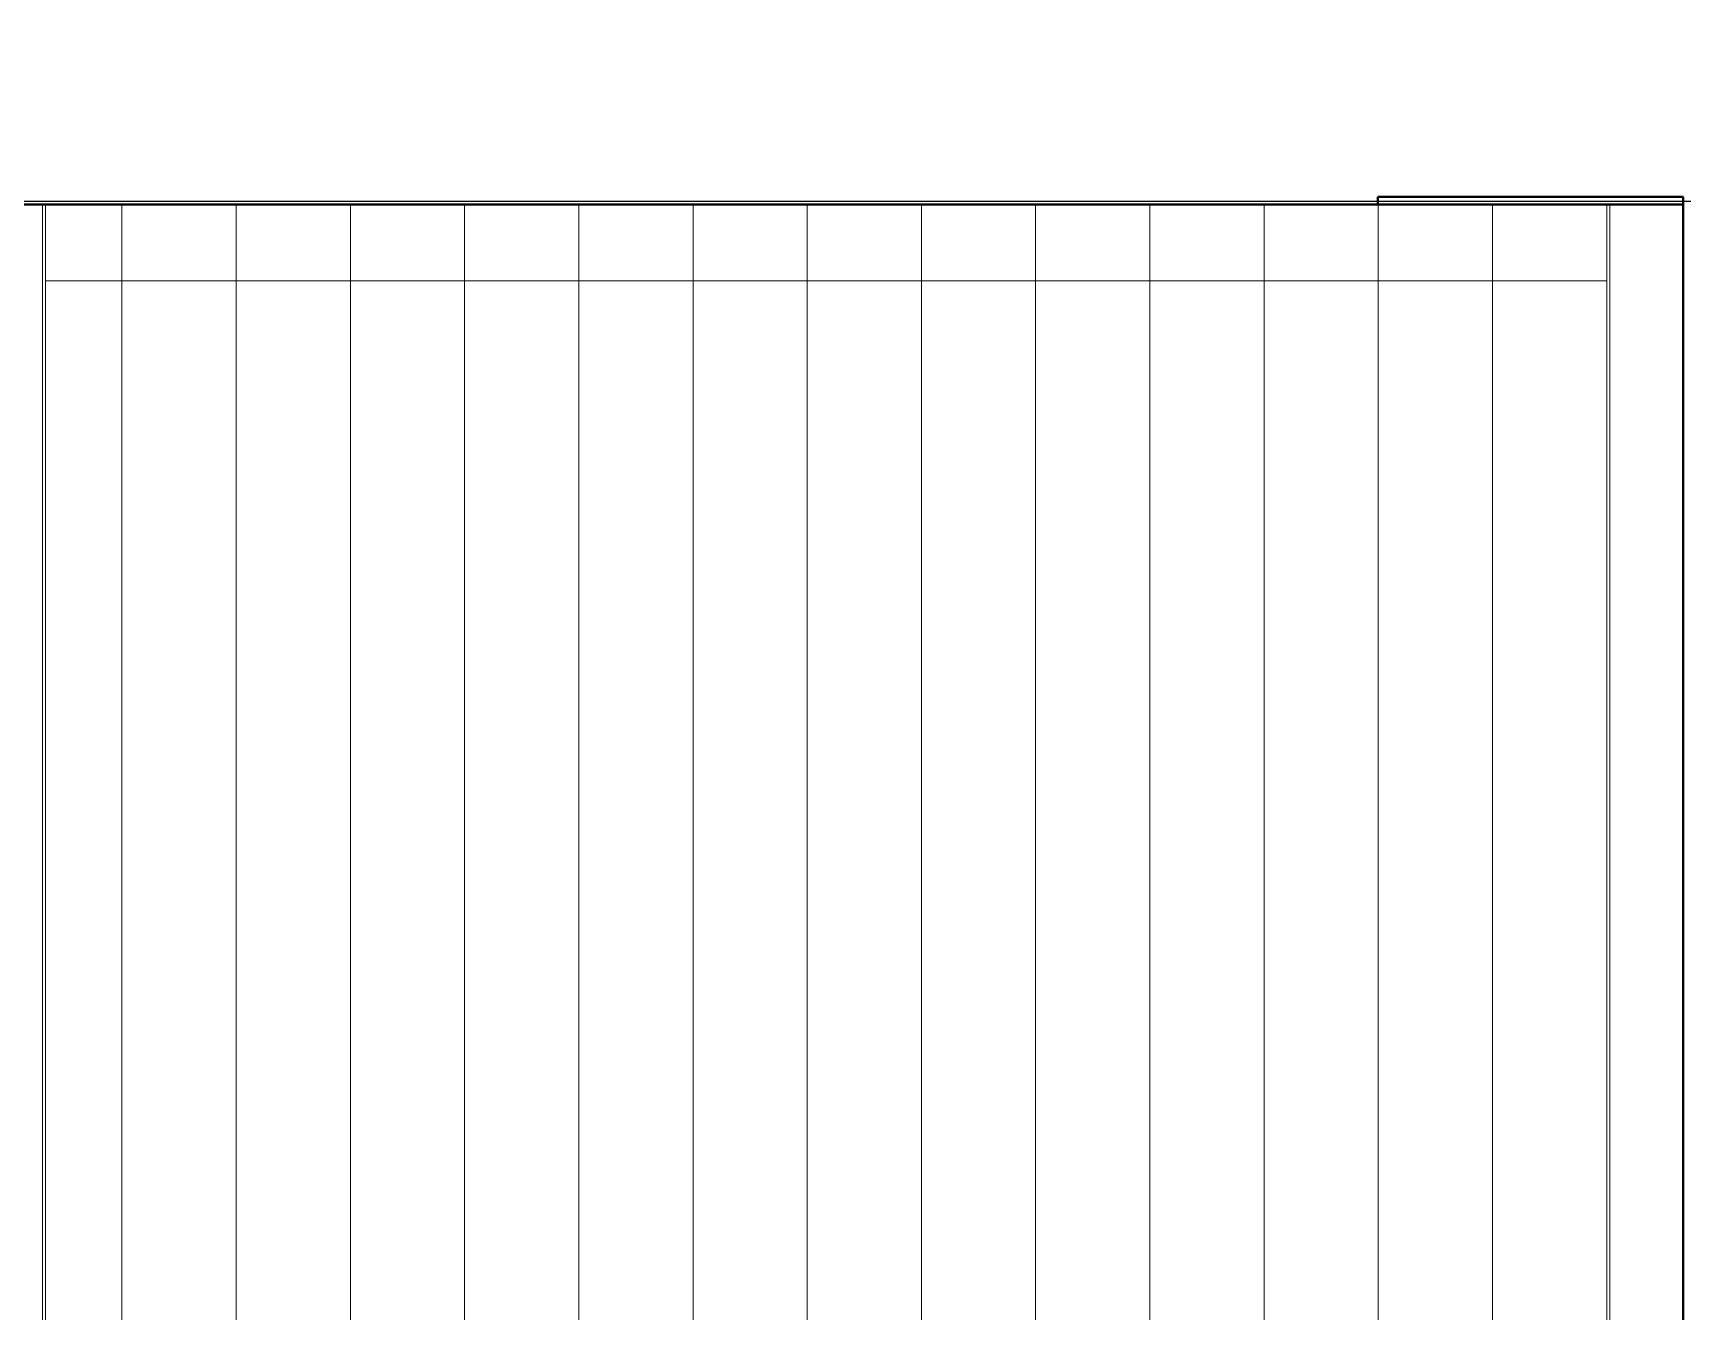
# Model space of a CAD drawing. Header units: millimetres. Extents: x -153298 to 620751, y -313239 to 250031.
# Drawn here: x 10737 to 11819, y -297846 to -297007 of the extents above; entities that cross this region are included whole.
import ezdxf

# ---------------------------------------------------------------- set-up
doc = ezdxf.new("R2010")
doc.units = ezdxf.units.MM
doc.linetypes.add('DPA_Hidden 50', pattern=[3, 2, -1])
for name, color, linetype, lineweight in [('A-DETL-GENF', 7, 'Continuous', 35), ('A-GENM', 7, 'Continuous', 9), ('A-GLAZ-CURT', 7, 'Continuous', 9), ('WALL-E', 7, 'Continuous', 35)]:
    doc.layers.add(name, color=color, linetype=linetype, lineweight=lineweight)

# ---------------------------------------------------------------- blocks, each defined once
blk = doc.blocks.new('DPA_CP_Entrance Louver Grill Vertical Z - Louver Grill Vertical Z-18397856-2140-01 ENTRANCE 1 ELEVATION 2')
at = {"layer": 'A-GLAZ-CURT', "color": 7}
for p, q in [((-13925.4, 113945.1), (-13975.4, 113945.1)), ((-13975.4, 113945.1), (-13925.4, 113945.1)), ((-13925.4, 113945.1), (-13975.4, 113945.1)), ((-13975.4, 113945.1), (-13927.4, 113945.1)), ((-13975.4, 113945.1), (-12852, 113945.1)), ((-13975.4, 113945.1), (-12852, 113945.1)), ((-13927.4, 113945.1), (-13925.4, 113945.1)), ((-13927.4, 105550), (-13927.4, 113945.1)), ((-13927.4, 105550), (-13927.4, 113945.1)), ((-13925.4, 105550), (-13925.4, 113945.1)), ((-13925.4, 113945.1), (-13925.4, 105550)), ((-12852, 113945.1), (-12902, 113945.1)), ((-12902, 113945.1), (-12852, 113945.1)), ((-12902, 113945.1), (-12900, 113945.1)), ((-12852, 113945.1), (-12902, 113945.1)), ((-12902, 105550), (-12902, 113945.1)), ((-12902, 113945.1), (-12902, 105550)), ((-12900, 113945.1), (-12852, 113945.1)), ((-12900, 113945.1), (-12900, 105550)), ((-12900, 113945.1), (-12900, 105550)), ((-12852, 105550), (-12852, 113945.1)), ((-12852, 113945.1), (-12852, 105550)), ((-12852, 113945.1), (-12852, 105550)), ((-12852, 113945.1), (-12852, 105550)), ((-12852, 113895.1), (-12852, 113945.1)), ((-12852, 113945.1), (-12852, 113895.1)), ((-13925.4, 105610), (-13925.4, 113895.1)), ((-12902, 113895.1), (-13925.4, 113895.1)), ((-13925.4, 113895.1), (-12902, 113895.1)), ((-12902, 113895.1), (-12902, 105610))]:
    blk.add_line(p, q, dxfattribs=at)
blk = doc.blocks.new('GM_Louver Grill Vertical Z - Z Profile-V478-2140-01 ENTRANCE 1 ELEVATION 2')
at = {"layer": 'A-GENM', "color": 7}
blk.add_line((-13800.5, 105550), (-13800.5, 113945.1), dxfattribs=at)
blk = doc.blocks.new('CP_Facade_FeaturePanel - FeaturePanel-V482-2140-01 ENTRANCE 1 ELEVATION 2')
at = {"layer": 'A-GLAZ-CURT', "color": 7}
for p, q in [((-12852, 112800), (-12852, 113649.9)), ((-12852, 113649.9), (-12852, 112800)), ((-12852, 113495.5), (-12852, 113590)), ((-12852, 113590), (-12852, 113565)), ((-12852, 113565), (-12852, 113590)), ((-12852, 113590), (-12852, 113495.5)), ((-12852, 113457.1), (-12852, 113577.4)), ((-12852, 113577.4), (-12852, 113457.1)), ((-12852, 113565), (-12852, 113484.7)), ((-12852, 113484.7), (-12852, 113565)), ((-12852, 113307.7), (-12852, 113555)), ((-12852, 113555), (-12852, 113253.8)), ((-12852, 113253.8), (-12852, 113555)), ((-12852, 113555), (-12852, 113307.7)), ((-12852, 113437), (-12852, 113494.5)), ((-12852, 113494.5), (-12852, 113437)), ((-12852, 113484.7), (-12852, 113437)), ((-12852, 113437), (-12852, 113484.7)), ((-12852, 113370.5), (-12852, 113457.1)), ((-12852, 113457.1), (-12852, 113370.5)), ((-12852, 113370.5), (-12852, 113305.7)), ((-12852, 113305.7), (-12852, 113370.5)), ((-12852, 113253.8), (-12852, 113307.7)), ((-12852, 113307.7), (-12852, 113253.8)), ((-12852, 113222.4), (-12852, 112947.7)), ((-12852, 112947.7), (-12852, 113222.4)), ((-12852, 113025), (-12852, 113222.3)), ((-12852, 113222.3), (-12852, 113213.7)), ((-12852, 113213.7), (-12852, 113222.3)), ((-12852, 113222.3), (-12852, 113025)), ((-12852, 113209.5), (-12852, 113222.1)), ((-12852, 113222.1), (-12852, 113209.5))]:
    blk.add_line(p, q, dxfattribs=at)
blk = doc.blocks.new('DPA_CP_Entrance Louver Grill Vertical Z - Louver Grill Vertical Z-V558-2140-01 ENTRANCE 1 ELEVATION 2')
at = {"layer": 'A-GLAZ-CURT', "color": 7}
for p, q in [((-13942, 113945.1), (-13892, 113945.1)), ((-13892, 113945.1), (-13942, 113945.1)), ((-13894, 113945.1), (-13942, 113945.1)), ((-13942, 113945.1), (-13892, 113945.1)), ((-13052, 113945.1), (-13942, 113945.1)), ((-13052, 113945.1), (-13942, 113945.1)), ((-13892, 113945.1), (-13894, 113945.1))]:
    blk.add_line(p, q, dxfattribs=at)
blk = doc.blocks.new('DPA_AN_Callout - DPA_AN_Callout-15497441-2140-01 ENTRANCE 1 ELEVATION 2')
at = {"layer": 'A-DETL-GENF', "color": 7, "linetype": 'DPA_Hidden 50', "lineweight": 50}
blk.add_arc((-12950.9, 113739.9), 500, 0, 90, dxfattribs=at)

msp = doc.modelspace()

# ---------------------------------------------------------------- linework, layer by layer
at = {"color": 7}
msp.add_lwpolyline([(11947.7281, -297117.5653), (8497.1524, -297117.5653), (8497.1524, -305514.7103), (11947.7281, -305514.7103)], close=True, dxfattribs=at)
at = {"layer": 'WALL-E', "color": 7}
for p, q in [((8649.1524, -297119.5898), (11519.1524, -297119.5898)), ((11819.1524, -297119.5898), (8649.1524, -297119.5898)), ((8649.1524, -297119.5898), (11819.1524, -297119.5898)), ((11819.1524, -297119.5898), (8649.1524, -297119.5898)), ((11819.1524, -297119.5898), (11519.1524, -297119.5898)), ((11619.1524, -297114.7103), (11619.1524, -297119.5898)), ((11619.1524, -297119.5898), (11619.1524, -297114.7103)), ((11819.1524, -297114.7103), (11619.1524, -297114.7103)), ((11619.1524, -297114.7103), (11819.1524, -297114.7103)), ((11819.1524, -301114.7103), (11819.1524, -297114.7103)), ((11819.1524, -297114.7103), (11819.1524, -301114.7103)), ((11819.1524, -297914.7103), (11819.1524, -297119.5898)), ((11819.1524, -297119.5898), (11819.1524, -301514.7103)), ((11819.1524, -306440.6474), (11819.1524, -297119.5898)), ((11819.1524, -297919.5898), (11819.1524, -297119.5898)), ((11819.1524, -297414.7757), (11819.1524, -300814.7103)), ((11819.1524, -300814.7103), (11819.1524, -297414.7757)), ((11819.1524, -297414.7757), (11819.1524, -300814.7103)), ((11819.1524, -300814.7103), (11819.1524, -297414.7757)), ((11819.1524, -297414.7757), (11819.1524, -300814.7103)), ((11819.1524, -300814.7103), (11819.1524, -297414.7757)), ((11819.1524, -297414.7757), (11819.1524, -300814.7103)), ((11819.1524, -300814.7103), (11819.1524, -297414.7757)), ((11819.1524, -297414.7757), (11819.1524, -300814.7103)), ((11819.1524, -300814.7103), (11819.1524, -297414.7757))]:
    msp.add_line(p, q, dxfattribs=at)

# ---------------------------------------------------------------- block references
at = {"layer": 'A-DETL-GENF', "color": 7}
msp.add_blockref('DPA_AN_Callout - DPA_AN_Callout-15497441-2140-01 ENTRANCE 1 ELEVATION 2', (24671.1729, -411064.7103), dxfattribs=at)
at = {"layer": 'A-GENM', "color": 7}
for p in [(24596.3011, -411064.7103), (24671.1729, -411064.7103), (24746.0447, -411064.7103), (24820.9165, -411064.7103), (24895.7883, -411064.7103), (24970.6601, -411064.7103), (25045.5319, -411064.7103), (25120.4037, -411064.7103), (25195.2755, -411064.7103), (25270.1473, -411064.7103), (25345.0191, -411064.7103), (25419.8908, -411064.7103), (25494.7626, -411064.7103), (25569.6344, -411064.7103)]:
    msp.add_blockref('GM_Louver Grill Vertical Z - Z Profile-V478-2140-01 ENTRANCE 1 ELEVATION 2', p, dxfattribs=at)
at = {"layer": 'A-GLAZ-CURT', "color": 7}
for name in ['DPA_CP_Entrance Louver Grill Vertical Z - Louver Grill Vertical Z-18397856-2140-01 ENTRANCE 1 ELEVATION 2', 'DPA_CP_Entrance Louver Grill Vertical Z - Louver Grill Vertical Z-V558-2140-01 ENTRANCE 1 ELEVATION 2', 'CP_Facade_FeaturePanel - FeaturePanel-V482-2140-01 ENTRANCE 1 ELEVATION 2', 'CP_Facade_FeaturePanel - FeaturePanel-V482-2140-01 ENTRANCE 1 ELEVATION 2', 'CP_Facade_FeaturePanel - FeaturePanel-V482-2140-01 ENTRANCE 1 ELEVATION 2', 'CP_Facade_FeaturePanel - FeaturePanel-V482-2140-01 ENTRANCE 1 ELEVATION 2', 'CP_Facade_FeaturePanel - FeaturePanel-V482-2140-01 ENTRANCE 1 ELEVATION 2', 'CP_Facade_FeaturePanel - FeaturePanel-V482-2140-01 ENTRANCE 1 ELEVATION 2', 'CP_Facade_FeaturePanel - FeaturePanel-V482-2140-01 ENTRANCE 1 ELEVATION 2', 'CP_Facade_FeaturePanel - FeaturePanel-V482-2140-01 ENTRANCE 1 ELEVATION 2', 'CP_Facade_FeaturePanel - FeaturePanel-V482-2140-01 ENTRANCE 1 ELEVATION 2', 'CP_Facade_FeaturePanel - FeaturePanel-V482-2140-01 ENTRANCE 1 ELEVATION 2', 'CP_Facade_FeaturePanel - FeaturePanel-V482-2140-01 ENTRANCE 1 ELEVATION 2', 'CP_Facade_FeaturePanel - FeaturePanel-V482-2140-01 ENTRANCE 1 ELEVATION 2', 'CP_Facade_FeaturePanel - FeaturePanel-V482-2140-01 ENTRANCE 1 ELEVATION 2', 'CP_Facade_FeaturePanel - FeaturePanel-V482-2140-01 ENTRANCE 1 ELEVATION 2', 'CP_Facade_FeaturePanel - FeaturePanel-V482-2140-01 ENTRANCE 1 ELEVATION 2', 'CP_Facade_FeaturePanel - FeaturePanel-V482-2140-01 ENTRANCE 1 ELEVATION 2', 'CP_Facade_FeaturePanel - FeaturePanel-V482-2140-01 ENTRANCE 1 ELEVATION 2', 'CP_Facade_FeaturePanel - FeaturePanel-V482-2140-01 ENTRANCE 1 ELEVATION 2', 'CP_Facade_FeaturePanel - FeaturePanel-V482-2140-01 ENTRANCE 1 ELEVATION 2', 'CP_Facade_FeaturePanel - FeaturePanel-V482-2140-01 ENTRANCE 1 ELEVATION 2']:
    msp.add_blockref(name, (24671.1729, -411064.7103), dxfattribs=at)

doc.saveas('drawing.dxf')
